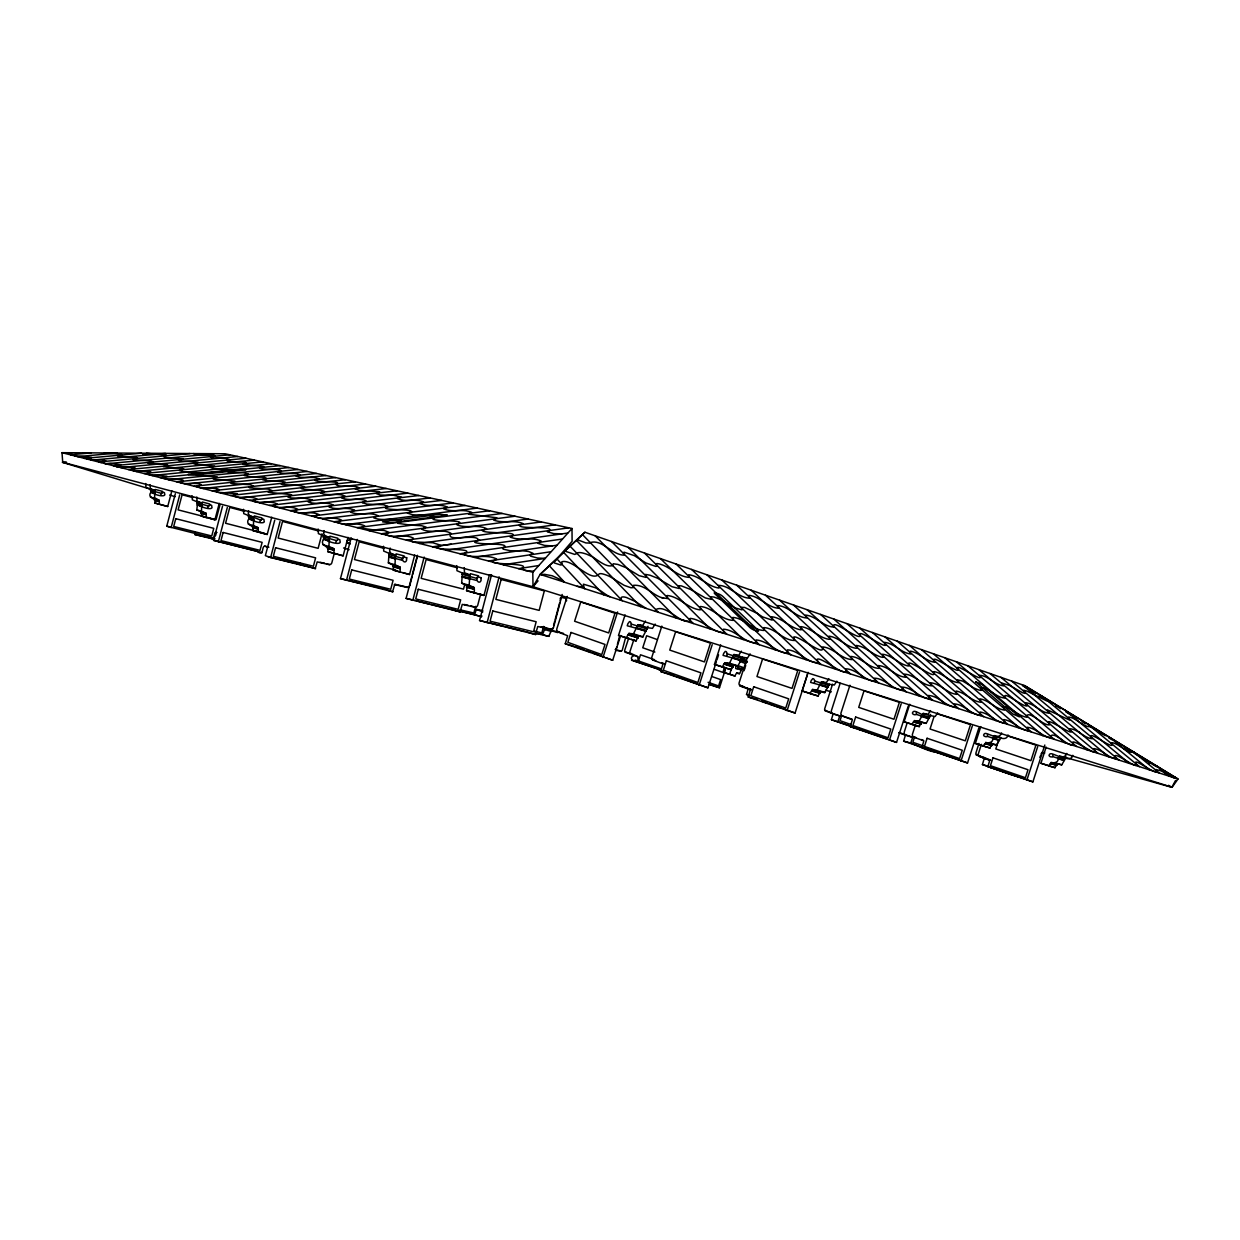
<?xml version="1.0" encoding="UTF-8"?>
<svg xmlns="http://www.w3.org/2000/svg" width="1240" height="1240" viewBox="0 0 1240 1240"><rect width="100%" height="100%" fill="white"/><g stroke="black" fill="none" stroke-linecap="round" stroke-linejoin="round"><path stroke-width="1.5" d="M1046.126 747.115L1040.934 763.282L1049.055 765.793A15.562 13.268 -73.9 0 1 1049.629 764.445C1051.908 761.407 1058.433 764.894 1058.433 757.625C1062.262 755.361 1070.787 762.74 1072.802 755.315M1051.117 762.352L1061.735 764.847L1065.315 758.803L1062.076 757.795M315.58 568.633L270.599 557.55L280.023 521.591M470.068 574.802L470.347 573.686L478.625 575.871C473.664 579.064 479.803 585.606 481.182 580.025A5.239 4.263 -74.7 0 0 480.918 579.282L481.26 577.964M392.956 591.79L340.473 578.615L351.183 537.819M346.471 580.413L357.228 539.415M980.778 726.593L975.369 743.427L983.537 745.953A16.213 13.345 -73.7 0 1 984.126 744.543C986.42 741.272 993.132 745.085 993.07 737.366C997.068 735.025 1005.996 742.76 1008.074 734.964M985.63 742.357L996.309 745.178L1000.479 738.668M460.428 611.971L406.1 598.393L417.4 555.288M412.781 600.408L424.157 557.07M911.617 724.361L912.252 724.377A16.926 13.392 -73.6 0 1 912.857 722.904L914.407 720.611L926.187 723.385L930.31 715.65L935.177 716.472L937.657 712.83M914.562 720.642L919.088 721.215L923.211 713.45L928.093 714.255L930.558 710.613M535.82 634.539L479.555 620.527L491.536 574.864M487.057 622.79L499.131 576.864M808.062 672.328L802.094 690.959L810.263 693.501A17.965 13.377 -73.4 0 1 810.898 691.936L812.495 689.486L824.631 692.711L829.421 684.263L834.303 685.023L836.845 681.163M812.495 689.486L817.16 690.044L821.454 681.783L826.336 682.543L828.878 678.652M738.033 666.361L736.436 665.787L736.126 666.717A3.24 2.309 -74.3 0 0 735.785 667.027C734.576 670.36 739.614 668.918 738.234 665.694L742.574 667.26L742.125 668.779L739.521 673.661L736.482 673.258L735.429 674.901A11.997 8.525 -74.1 0 0 734.995 675.955L724.067 672.607L725.292 668.81M720.688 644.893L714.442 664.423L722.533 666.934A18.848 13.284 -73.3 0 1 723.199 665.291L724.827 662.718L729.476 663.23L733.894 654.534L738.745 655.247L741.35 651.155M724.827 662.718L737.754 666.159L742.667 657.262L747.519 657.99L750.123 653.899M625.084 614.854L618.528 635.376L626.495 637.871A19.809 13.098 -73.2 0 1 627.192 636.136L628.851 633.408L633.454 633.857L637.995 624.681L642.785 625.347L645.451 621.007M629.005 633.439L642.646 637.081L647.683 627.704L652.488 628.37L655.139 624.061M160.782 494.775C161.06 492.575 165.308 490.993 164.641 494.062A3.968 3.705 -74.3 0 1 164.889 494.636C164.3 497.984 148.738 493.675 150.738 489.35L146.01 487.429L145.7 483.538M207.84 507.548C208.119 505.238 212.505 503.549 211.808 506.772A4.154 3.813 -74.4 0 1 212.056 507.377C212.102 511.113 194.525 505.765 197.222 501.828L192.355 499.844L192.06 495.768M259.981 521.683C260.199 519.235 264.833 517.499 264.074 520.862A4.371 3.921 -74.5 0 1 264.337 521.482C264.291 525.326 245.846 519.746 248.728 515.654L243.738 513.608L243.458 509.33M335.776 542.252C336.04 539.71 340.814 537.726 340.008 541.322A4.681 4.061 -74.6 0 1 340.272 541.989C340.21 546.111 320.447 540.159 323.562 535.757L318.385 533.603L318.137 529.031M481.616 616.668L458.18 610.685M406.767 557.969L406.441 559.225A4.944 4.154 -74.7 0 1 406.704 559.922C405.496 565.146 399.342 559.116 404.178 555.97L396.118 553.846L395.839 554.885M171.864 490.823L167.71 506.509L154.799 502.897A14.771 13.872 -72.7 0 0 155.016 501.518C155.294 497.689 146.909 497.969 150.908 492.187M159.077 504.277L159.108 504.107A14.834 13.904 -72.7 0 0 159.325 502.727L159.232 501.611L154.613 500.325M206.646 517.638L201.329 515.98A15.469 14.26 -73.1 0 0 201.562 514.538L201.392 511.965L196.804 509.935L197.377 504.789M206.042 517.483L206.057 517.312A15.546 14.307 -73.2 0 0 206.29 515.856L206.197 514.693L201.159 513.298M271.762 517.22L267.204 534.471L252.883 530.472A16.259 14.679 -73.5 0 0 253.131 528.953C253.518 524.799 244.513 525.062 248.868 518.769M258.075 532.13L258.106 531.945A16.337 14.71 -73.5 0 0 258.354 530.425L258.261 529.201L252.712 527.667M290.191 562.03L278.613 558.651M348.022 537.385L343.139 555.83L327.748 551.521A17.391 15.206 -73.7 0 0 328.026 549.909C328.383 545.554 319.083 545.646 323.687 539.059M333.7 553.412L333.715 553.211A17.484 15.252 -73.8 0 0 333.994 551.583L333.917 550.281L327.592 548.529M400.52 572.198L393.204 569.935A18.383 15.624 -73.9 0 0 393.499 568.23L393.359 565.192L388.368 562.898L389.019 553.319L383.718 551.087L383.486 546.267M399.854 572.028L399.885 571.811A18.491 15.67 -73.9 0 0 400.179 570.09L400.101 568.726L393.08 566.773M489.443 574.755L483.972 595.433L466.55 590.566A19.499 16.027 -74 0 0 466.875 588.752L466.767 585.543L461.652 583.157L462.396 573.019L456.956 570.71L456.769 565.611M162.44 492.249L162.564 491.381L155.388 489.49L154.473 497.674L159.138 500.247L159.232 501.611M214.04 539.292L194.804 534.502L195.331 532.503M474.036 592.89L474.068 592.673A19.623 16.073 -74.1 0 0 474.378 590.845L474.315 589.403L466.457 587.218M206.197 514.693L206.119 513.283L201.531 511.236L201.655 504.153L196.928 502.882M209.56 504.882L209.684 503.982L202.306 502.029L201.655 504.153L208.723 506.121M261.764 518.878L261.904 517.933L254.324 515.933L254.076 516.863M258.261 529.201L258.183 527.713L253.472 525.589L253.642 518.165L248.434 516.755M333.917 550.281L333.854 548.7L328.972 546.468L329.204 538.532L323.237 536.92M337.652 539.23L337.792 538.222L329.933 536.161L329.685 537.137M400.101 568.726L400.039 567.052L395.033 564.743L395.343 556.357L388.678 554.559M474.315 589.403L474.269 587.62L469.154 585.234L469.914 575.034L464.457 572.71L464.271 567.595M929.954 716.782C923.94 717.154 916.035 710.071 913.586 711.481A4.526 3.55 -73 0 0 913.059 711.9C910.113 714.457 917.988 716.488 916.329 712.566M1044.809 745.038L1032.905 781.867L987.877 766.661L989.752 760.29L979.476 756.555L978.345 755.191A2.619 2.139 -74.2 0 1 978.407 753.595L981.398 744.341M978.825 728.066L967.541 762.957L921.894 747.472L923.846 740.838L913.539 737.072L912.423 735.677A2.728 2.139 -74 0 1 912.501 734.003L915.616 724.393M908.285 705.994L896.535 742.404L850.299 726.656L852.345 719.743L842.053 715.945L840.937 714.504A2.837 2.139 -73.8 0 1 841.046 712.783L849.943 685.224M636.43 661.679C623.054 658.115 641.064 650.039 637.562 662.067L662.222 670.607M742.093 668.903L737.893 667.492M756.338 698.709L757.485 699.67M749.534 695.346L746.527 694.462L748.139 689.037L740.559 686.201L739.087 684.341A3.007 2.124 -73.6 0 1 739.211 682.527L747.054 658.239M807.504 674.467L795.073 713.031L748.201 696.957L750.37 689.657L739.753 685.069M856.406 728.066L831.404 719.681L833.094 713.976L824.678 709.915A2.372 1.612 -74 0 1 824.786 708.474L832.567 684.154M927.551 749.162L903.635 741.148L905.386 735.196L898.752 732.716M716.364 661.757L707.947 687.812L660.703 671.522L662.982 663.865L652.907 660.052L651.853 658.518A3.146 2.108 -73.5 0 1 652.023 656.626L661.835 626.107M988.791 766.46L982.437 764.568L984.265 758.337L975.896 754.137A2.588 1.597 -74.1 0 1 976.051 752.587L978.949 743.411M409.929 584.939L412.13 576.538M620.682 635.5L612.7 660.238L565.254 643.761L567.657 635.748L557.768 631.951L556.775 630.354A3.301 2.062 -73.4 0 1 556.962 628.386L567.254 596.378M334.459 552.745L331.871 562.665A2.759 2.387 -73.2 0 1 330.987 564.122L329.112 564.65L317.192 561.89L315.224 568.618L311.659 567.548M412.625 574.678L417.058 557.783M480.717 593.789L477.803 604.965A3.115 2.526 -73.6 0 1 476.842 606.608L474.858 607.244L462.257 604.376L460.055 611.956L451.716 609.476M562.185 594.471L553.675 626.96A3.286 2.573 -73.8 0 1 552.668 628.696L550.638 629.393L537.757 626.495L535.432 634.524L526.24 631.78M149.994 484.67L150.304 488.575L155.047 490.513L150.738 489.35M175.336 493.721L166.811 525.977L171.151 527.573L179.707 494.884M196.788 497.007L197.067 501.115L201.95 503.099L197.222 501.828M201.314 516.15L214.908 519.777L219.248 503.347M219.992 504.789L216.054 519.668L178.095 509.873L182.094 494.76L192.913 497.628M222.518 506.276L213.59 540.361L262.151 552.653M227.308 507.548L218.333 541.803M248.667 510.694L248.217 513.468L249.736 515.732L260.896 520.196M274.738 520.18L265.36 555.644L270.599 557.55M321.966 533.804L318.137 548.328L278.147 538.052L282.534 521.436L318.82 531.03M324.105 530.611L323.609 533.572L325.19 535.975L329.53 537.354L329.204 538.532L336.722 540.64M390.151 548.034L389.624 551.164L391.22 553.691L395.7 555.117L395.343 556.357L403.062 558.527M393.173 570.136L409.541 574.507L414.703 555.009M464.473 585.466L463.496 589.139L421.15 578.336L426.126 559.55L457.343 567.812M616.699 647.017L616.451 647.978A2.093 1.364 -73.5 0 1 615.861 649.093L615.567 649.372M617.396 644.413L619.706 635.732M625.611 637.531L622.371 649.729A2.077 1.364 -73.5 0 1 621.783 650.845L616.001 650.411M552.854 628.076L552.606 629.068A2.155 1.349 -73.5 0 1 552.001 630.23C537.928 625.471 549.087 638.771 535.54 632.85M553.582 625.394L554.668 621.318M555.117 619.69L559.643 602.904M560.232 600.718L560.356 599.525A6.386 3.968 -72.8 0 0 560.201 598.192M543.57 626.433L541.818 632.896L534.719 631.222M475.664 606.329L473.835 612.994L459.885 609.755M558.697 631.47A2.155 1.349 -73.5 0 1 558.31 632.09C544.593 627.44 555.055 639.856 542.717 634.57M482.81 610.654L476.268 609.336L474.688 614.714L459.219 611.087M350.222 543.972L346.642 542.872L347.247 540.702L352.191 538.78M215.512 535.757L216.365 532.766M482.81 611.925L476.268 609.336M481.74 615.66L481.414 616.668L474.688 614.714M310.279 565.735L309.876 567.005L296.763 563.72M899.093 732.499L912.655 737.32L910.687 743.179M1010.399 772.954L1009.918 774.318L982.437 764.568M1018.195 775.713L1017.838 776.689L1009.918 774.318M1040.376 755.935L1039.849 757.439M257.346 549.956L256.944 551.164L237.956 546.406M824.988 710.784L839.774 715.929L837.884 721.54M938.82 752.091C929.163 753.176 915.182 743.256 904.596 741.427L903.635 741.148M914.593 736.731L912.857 742.264L923.474 746.015M931.69 749.549L931.224 750.867M841.697 715.387L840.023 720.673L850.64 724.408M859.336 728.454L859.01 729.337L865.799 731.089M907.168 722.874L904.379 731.678A2.48 1.612 -74.1 0 0 904.239 733.181L904.549 734.096M617.597 611.94L602.981 657.433M627.952 634.911L637.933 637.964L638.538 636.368M647.699 627.409L648.039 626.324M712.21 644.661L699.143 685.271M716.937 659.959L718.564 654.86M723.943 664.144L733.011 666.918L733.6 665.4M840.146 683.287L831.466 710.427A2.372 1.612 -74 0 0 831.343 711.869L831.668 712.736M714.349 684.945L713.93 686.092L709.14 684.433M724.625 667.136L722.936 672.406L714.193 669.306M725.415 669.414L719.495 687.75L713.93 686.092M734.948 676.095L729.663 674.204L731.631 668.05M743.271 659.788L743.628 658.704L745.101 659.246L744.713 660.439L747.379 661.416M799.552 671.971L787.059 710.706M811.626 690.835L819.904 693.361L820.477 691.92M901.201 703.778L889.405 740.327M921.506 722.781L919.971 725.059A16.864 13.392 -73.6 0 0 919.367 726.532L904.068 721.835L909.711 704.258M930.31 715.403L930.605 714.472M934.015 716.658L930.047 729.011L965.293 740.822L970.501 724.61L936.913 713.697M972.315 726.02L960.985 761.05M1001.579 732.933C998.479 741.567 987.179 732.05 984.715 733.568A4.34 3.55 -73.1 0 0 984.188 733.971C981.336 736.421 989.086 738.436 987.443 734.638M984.824 743.566L991.628 745.659L992.155 744.357M998.526 740.466L995.798 748.945L1030.92 760.678L1035.912 745.116L1007.748 735.971M1037.741 746.495L1026.86 780.115M1066.819 753.424C1063.641 761.856 1052.745 752.168 1050.11 753.889A4.154 3.518 -73.1 0 0 1049.598 754.261C1046.823 756.632 1054.449 758.617 1052.822 754.943M1050.311 763.514L1056.604 765.437L1057.116 764.181M1065.625 757.532L1065.904 756.679M658.765 669.12L631.486 660.254M744.031 670.732L745.721 665.508M300.576 563.363L299.692 563.596M628.696 638.15L624.774 650.148A2.077 1.566 -73.8 0 0 624.697 651.418L632.974 655.247M633.857 639.607L629.936 651.651A2.093 1.566 -73.8 0 0 629.858 652.922L638.135 656.766M350.285 581.018L386.678 589.403M207.669 536.439L209.219 536.378M626.402 638.073L636.197 640.801A19.716 13.113 -73.2 0 1 636.88 639.081L637.933 637.964M722.439 667.136L731.321 669.6A18.755 13.299 -73.3 0 1 731.988 667.972L733.011 666.918M810.17 693.687L818.245 695.919A17.872 13.377 -73.4 0 1 818.88 694.354L819.904 693.361M630.99 626.107C632.214 623.86 629.936 619.132 628.54 622.945A5.286 3.472 -72.9 0 0 627.982 623.457L627.223 625.766L645.792 630.85M983.46 746.124L990.062 747.937A16.151 13.345 -73.8 0 1 990.652 746.527L991.628 745.659M1048.994 765.964L1055.07 767.622A15.5 13.268 -74 0 1 1055.643 766.274L1056.604 765.437M726.857 655.774C728.113 653.542 725.632 649.047 724.315 652.705A5.038 3.518 -72.9 0 0 723.773 653.17L723.044 655.371L740.822 660.254M814.416 682.853C815.563 680.698 813.099 676.389 811.828 679.876A4.805 3.55 -72.9 0 0 811.285 680.326L810.588 682.418L827.623 687.1M1040.949 754.214L1042.003 752.37L1044.777 753.005M1063.92 757.051L1171.846 787.322L1175.52 780.503M571.981 528.504L532.797 572.245L533.014 586.737L540.129 574.384L584.877 532.224L1024.488 685.55L1178 779.014L1172.11 787.261L533.014 586.737L62.713 462.288L62.015 452.678L225.169 453.778L571.996 528.504L572.105 541.291L554.451 561.813M737.722 668.918L741.163 670.019M100.89 462.551L103.803 461.683A10.509 1.286 -2.3 0 0 104.207 461.606A7.455 0.914 -2.3 0 0 105.199 461.389L105.881 461.001L104.517 460.396A10.974 1.349 -2.4 0 0 100.797 460.009A11.284 1.38 -2.4 0 0 96.224 459.963L95.806 459.978A15.717 1.907 -2.3 0 1 93.109 460.009A9.114 1.101 -2.3 0 1 90.691 459.963M533.014 586.737L538.067 580.878M544.903 558.372L537.447 558.015L530.565 556.14L529.976 554.714L532.921 553.273L528.751 551.552A18.569 3.441 -0.9 0 0 522.598 550.839L510.26 550.715L503.161 549.165L502.572 547.956C514.538 542.392 475.742 545.259 474.625 541.973L478.392 540.423L478.19 539.478C475.555 533.603 444.509 542.609 450.972 533.308C442.184 528.255 430.854 533.975 421.864 529.232L426.173 527.155L421.802 525.745L411.293 525.125M533.557 571.253L525.481 570.571L522.009 568.354C533.154 562.061 478.532 565.735 496.093 559.612L496.713 559.038C486.529 553.784 474.703 558.868 464.287 554.59L463.605 553.923C478.361 547.46 437.596 550.994 436.48 547.181L440.913 545.275L432.915 542.764L413.246 541.88A13.904 2.449 -1.4 0 1 412.099 541.524L411.447 540.33L413.432 538.16C404.504 533.308 393.359 539.028 384.478 534.021L389.128 532.347L384.152 530.441L374.279 529.914M584.954 532.255L540.129 574.384L1178 779.014L1024.488 685.55M913.446 721.99L920.963 724.144M395.963 584.521L394.304 584.691M1174.931 777.17L1172.591 777.356L1161.493 771.032L1156.13 769.56C1160.95 779.572 1128.772 753.346 1136.863 765.173L1136.274 765.39C1133.065 766.661 1109.723 748.169 1116.295 758.818C1107.862 757.873 1102.438 749.58 1093.866 748.604L1095.664 751.704L1093.06 751.765A11.517 2.062 33.4 0 1 1091.851 751.332C1089.201 750.107 1066.958 736.08 1073.979 744.806L1073.421 745.287C1066.943 746.263 1054.217 730.825 1050.528 736.265M541.275 626.851L544.5 626.898M386.493 589.946L392.599 591.775L394.692 584.582L406.999 587.419L408.936 586.83A2.945 2.465 -73.5 0 0 409.851 585.28M541.554 574.833L542.05 574.663A37.805 9.966 30.2 0 1 544.732 574.353L552.203 575.779L558.946 578.863A20.197 5.301 30.1 0 1 563.658 581.653L564.433 582.118L549.909 566.401M246.869 474.703L248.388 474.052L243.567 472.781L228.981 472.161L226.998 471.355L231.151 469.975L212.986 468.425L210.258 467.341L214.629 466.023L196.153 464.519L193.828 463.714L198.23 462.21L180.776 460.939L178.498 460.365L183.225 459.032L172.19 457.762A11.718 1.442 -2.1 0 1 171.105 457.793C160.689 457.467 164.595 457.142 166.454 455.08A16.756 2.046 -2.1 0 0 155.961 454.289L146.444 453.236M363.506 502.029L362.204 502.696L367.087 504.153L383.47 504.711L388.213 506.432C375.612 510.493 409.138 509.036 410.843 510.896L411.773 511.702L407.418 513.128L412.765 514.755L420.639 515.204M363.584 502.014L366.033 500.666C358.065 497.426 348.858 501.534 341.217 497.643L345.387 496.295C337.683 492.156 328.181 496.821 320.478 492.9L324.524 491.614C322.989 488.947 292.19 490.358 304.033 487.227L304.575 486.669L298.127 485.321L282.689 484.623L281.046 483.941L285.324 482.221L282.767 481.461L267.716 480.95L262.446 479.617L266.724 478.469L264.554 477.276L249.922 476.796L244.373 475.493L246.636 474.734M135.935 458.692L137.609 458.025A14.09 1.721 -2.2 0 0 134.974 457.296A10.943 1.333 -2.2 0 0 130.541 457.064L117.521 456.088L122.125 454.77L120.683 454.011L104.253 453.081M135.78 458.722L132.912 459.683L150.738 460.97L152.892 461.838L147.839 463.125L166.129 464.566L167.974 465.232L163.2 466.705L181.831 468.317L183.923 468.999L179.226 470.549L183.52 471.743L199.981 472.952L195.765 474.548L197.052 475.153L217.248 476.827L212.784 478.578L213.931 479.229L234.934 481.12L230.609 482.794L231.911 483.6L250.371 484.732L253.394 486.034L248.853 487.243L249.705 487.878L268.382 489.087L272.118 490.621L267.856 491.815L268.894 492.373L290.625 494.512L291.865 495.117L287.959 497.07L291.524 498L304.544 498.17L312.418 499.906L308.249 501.952C316.308 505.207 325.547 500.991 333.343 505.083L328.693 506.478L329.298 507.082C337.481 510.57 346.828 506.354 354.795 510.275L350.533 511.779L351.199 512.384C359.817 515.902 369.505 511.562 377.937 515.669L373.736 517.808C382.633 521.56 392.507 517.297 401.357 521.172L397.854 523.327L410.952 525.171M518.583 568.649L538.764 565.548M503.254 564.758L545.399 558.388M488.514 560.991L550.514 551.8M474.068 557.333L556.729 545.259M459.947 553.738L562.418 539.028M446.152 550.235L567.703 533.061M432.605 546.793L568.618 527.868M440.464 545.708L451.189 544.205M419.368 543.446L554.993 524.846M478.392 540.423L479.787 540.237M406.41 540.144L541.415 521.916M393.716 536.92L528.07 519.048M381.269 533.758L514.988 516.228M369.086 530.673L502.169 513.468M357.151 527.636L489.599 510.756M345.449 524.659L477.261 508.09M333.978 521.745L465.155 505.486M322.71 518.894L453.251 502.929M311.674 516.088L441.579 500.402M300.855 513.345L430.11 497.938M290.238 510.647L418.872 495.519M279.791 507.997L407.805 493.132M259.563 502.851L386.306 488.498M269.591 505.409L396.971 490.792M249.69 500.34L375.798 486.235M240.033 497.891L365.521 484.018M230.501 495.473L355.369 481.833M211.994 490.776L335.637 477.586M221.169 493.101L345.418 479.694M202.988 488.482L326.012 475.509M185.427 484.034L307.241 471.464M194.138 486.235L316.541 473.463M176.855 481.849L298.065 469.479M160.161 477.617L280.178 465.62M168.439 479.71L289.044 467.542M152.024 475.54L271.436 463.745M136.152 471.51L254.386 460.071M144.026 473.51L262.849 461.9M120.776 467.604L237.863 456.506M128.417 469.542L246.062 458.273M113.445 465.744L229.958 454.801M98.627 461.978L189.968 453.577M105.896 463.822L214.272 453.747M84.428 458.382L141.515 453.22M91.466 460.164L165.509 453.421M91.001 452.957L70.665 454.708A13.888 1.628 -2.4 0 0 71.951 454.228L66.96 453.003A26.102 3.085 -2.5 0 0 63.41 452.832L62.496 452.802M77.485 456.614L117.366 453.05M420.732 515.204L427.475 515.05L435.798 517.018C420.469 522.722 471.867 518.832 457.018 524.179L457.126 524.923C466.612 528.721 477.261 524.101 486.576 528.659L482.236 530.302C482.98 534.44 524.876 530.751 510.167 537.044C520.072 541.183 531.216 536.625 541.136 540.981L537.974 543.337L544.515 545.414L552.079 545.941M373.891 529.961L360.856 528.054L364.669 525.837C355.88 521.808 345.929 526.271 337.079 522.35L341.635 520.149C333.219 515.902 323.469 520.443 314.898 516.755L314.34 516.15L318.851 514.585C310.915 510.555 301.522 514.941 293.353 511.299L297.771 509.237C290.005 505.036 280.721 509.423 272.707 506.013L277.217 503.936C269.529 500.123 260.648 504.107 252.79 500.991L257.021 499.007C249.535 495.147 240.576 499.457 233.136 495.613L237.46 493.706L218.535 492.357L214.489 490.916L219.248 489.676L216.349 488.343L200.554 487.739L196.571 486.561L201.174 484.623C194.107 481.678 185.969 485.553 179.133 482.004C193.797 478.392 164.347 480.05 162.456 477.865L166.904 476.222L150.397 474.982L146.274 473.773L151.202 472.192L149.157 471.495L135.005 471.029L130.572 469.836L135.594 468.317L133.811 467.635L116.188 466.457A19.561 2.465 -2.3 0 1 115.816 466.333L120.792 464.783L110.314 463.496A13.656 1.69 -2.3 0 1 108.361 463.558L106.702 463.558A7.208 0.899 -2.3 0 1 104.548 463.481M549.212 636.414L534.673 633.005M62.713 462.288L66.557 462.318M561.937 533.866L553.738 533.603L547.382 531.789C559.689 525.419 521.978 529.232 519.823 525.931L519.111 525.279L523.14 523.668C513.686 519.405 503.099 523.792 493.551 520.025L496.884 517.778L468.503 514.212L471.696 512.384C462.644 508.322 452.182 513.066 443.285 508.586L447.485 507.175C438.851 502.897 428.606 507.733 419.942 503.471L423.661 502.076C415.524 498 405.604 502.68 397.389 498.449L401.528 497.132L393.344 495.24L380.432 495.07L376.216 493.536L380.029 492.233L378.758 491.644L359.6 490.436L355.121 488.917L358.841 487.692C352.811 483.941 338.024 488.436 335.591 483.988C345.294 480.686 316.308 482.825 314.913 480.206L319.052 478.718L313.658 477.493L300.731 477.338L296.004 476.005L300.281 474.904L297.042 473.68L282.581 473.277L277.574 471.975C290.144 468.472 261.578 470.1 259.966 468.131L263.717 466.596L242.823 464.318C258.618 460.552 215.683 462.861 229.927 459.668L225.184 458.149L212.924 457.917L210.49 457.235L214.938 455.917L204.244 454.801A12.803 1.566 -1.9 0 1 202.694 454.847L193.316 453.592M142.77 454.243L164.036 454.46M66.201 462.365L62.341 462.318L151.156 489.382M213.838 538.191L166.811 526.271M324.554 563.146L320.075 562.325M346.642 542.872L349.68 543.229M468.022 605.244L464.163 604.485M400.861 585.621L394.738 584.304M490.017 574.802L491.784 575.36M561.146 597.37L565.363 598.254L566.308 599.509A6.355 3.968 -72.8 0 1 566.587 600.811M194.804 534.502L215.062 538.873M268.879 547.212L264.632 546.236M278.582 558.914L279.806 559.178M282.394 559.751L285.913 560.542M293.725 562.821L296.376 563.409M297.693 563.704L300.344 564.293M74.865 455.917L91.745 457.374A7.564 0.914 -2.4 0 1 91.481 457.653A8.789 1.054 -2.4 0 1 89.311 458.18L87.482 458.583A10.152 1.24 -2.3 0 0 86.707 458.955M744.574 668.841L742.341 668.112M452.709 609.584L455.468 610.22M479.555 620.527L503.239 626.231M505.006 626.665L524.52 631.361M150.195 463.791L148.877 463.466M406.1 598.393L414.61 600.455M416.144 600.827L429.226 604.004M430.946 604.423L450.027 609.072M340.473 578.615L348.781 580.646M267.933 556.605L295.167 563.317M267.329 547.135C259.687 542.05 265.872 558.496 256.944 551.164M213.59 540.361L236.406 546.019M62 452.678L532.797 572.245M217 532.487C212.21 530.41 216.674 543.585 209.064 536.843M402.07 560.232L389.112 556.822M476.408 580.398L462.474 576.724M466.519 590.783L483.972 595.433M264.523 533.278L225.572 523.249L229.756 507.424L244.575 511.345M327.716 551.722L343.139 555.83M395.793 570.136L354.454 559.55L359.166 541.771L384.26 548.421M154.767 503.068L167.71 506.509M252.851 530.658L267.204 534.471M403.884 557.008L406.813 557.768M478.299 576.957L481.306 577.747M248.728 515.654L253.952 517.064M323.562 535.757L329.53 537.354M389.019 553.319L395.7 555.117M462.396 573.019L469.914 575.034M150.458 490.343L161.634 493.427M462.039 574.337L477.462 578.584M661.679 597.587L667.755 598.61L666.562 596.146L667.353 595.495C679.706 596.859 687.456 608.205 699.716 609.832L701.096 609.553L699.81 607.089L700.554 606.5C712.985 607.678 720.812 619.985 733.382 620.388L732.856 617.427C744.713 618.295 752.308 630.292 764.197 630.462L763.918 627.595C775.667 628.246 782.982 640.584 794.809 640.491L793.461 637.314C796.359 633.439 825.855 658.332 822.291 647.125L823.112 646.939C834.101 648.272 841.046 659.014 852.19 659.618L850.718 656.441C861.599 656.999 868.326 668.128 879.362 668.422L878.075 665.554C888.77 666.004 895.451 676.714 905.975 677.288L904.41 674.142C914.872 674.638 921.382 685.1 931.705 685.844L930.093 682.729C940.23 683.271 946.585 693.3 956.691 694.354L956.055 691.037C965.402 692.525 971.478 701.313 981.041 702.289L979.895 698.833C989.179 700.259 995.115 708.939 1004.54 710.117L1003.222 706.676C1012.15 707.792 1017.947 715.961 1026.813 717.247L1026.689 715.976M150.831 491.924L155.139 493.101M197.315 504.525L202.042 505.811M248.806 518.49L254.029 519.901M323.625 538.764L329.592 540.392M389.05 556.512L395.731 558.31M462.411 576.399L469.914 578.429M150.722 492.435L155.031 493.613M197.191 505.068L201.919 506.354M248.682 519.048L253.89 520.475M323.485 539.369L329.453 540.996M388.911 557.148L395.576 558.961M462.257 577.065L469.759 579.111M564.836 551.087L574.771 554.435L576.957 553.381A22.568 5.471 30.3 0 1 586.597 554.187L592.255 556.667A8.293 2 30.2 0 1 593.665 557.597C598.951 560.961 606.98 567.889 612.731 565.456A15.562 3.72 30.3 0 0 612.622 564.99L613.273 563.766L617.908 564.433L625.766 567.564L639.065 575.639L646.071 577.421L645.451 574.399L649.993 575.221L657.587 578.243L672.003 586.706L679.288 588.55L678.389 585.698L681.349 585.885L690.68 589.496L705.281 597.913L711.512 599.416L710.799 596.75L714.101 597.076L721.246 599.788L735.087 607.894L742.062 609.863L741.551 607.337L744.667 607.445L756.818 613.134M116.343 466.504L116.529 466.55A53.15 6.68 -2.1 0 0 117.8 466.86M150.366 497.085L154.675 498.279M196.804 509.935L201.531 511.236M248.263 524.163L253.472 525.589M323.005 544.825L328.972 546.468M388.368 562.898L395.033 564.743M461.652 583.157L469.154 585.234M154.829 499.054L159.138 500.247M201.392 511.965L206.119 513.283M252.96 526.271L258.183 527.713M327.872 547.042L333.854 548.7M393.359 565.192L400.039 567.052M466.767 585.543L474.269 587.62M154.582 500.03L158.891 501.224M201.113 512.988L205.856 514.306M252.681 527.341L257.904 528.783M327.562 548.173L333.545 549.847M393.049 566.401L399.714 568.261M466.426 586.83L473.928 588.907M825.732 690.261L831.312 691.827M210.165 518.444L214.908 519.777M402.845 572.616L409.541 574.507M736.715 672.855L739.521 673.661M724.067 672.607L729.663 674.204M451.407 609.274L458.071 611.227M565.254 643.761L573.283 646.102M660.703 671.522L667.709 673.553M748.201 696.957L755.919 699.112M850.299 726.656L855.646 728.206M921.894 747.472L928.466 749.379M987.877 766.661L999.44 770.257M326.353 563.673L329.949 564.727M401.714 585.683L407.867 587.481M470.611 605.802L475.742 607.306M543.88 627.207L551.537 629.455M625.038 652.193L630.183 653.712M740.079 685.906L744.574 687.224M976.19 755.082L984.157 757.408M748.139 689.037L751.146 689.921M833.094 713.976L839.774 715.929M905.386 735.196L912.655 737.32M984.265 758.337L990.636 760.213L988.637 759.562M551.366 630.741L557.675 632.601M615.226 649.589L621.147 651.341M544.221 629.378L550.514 631.238M746.527 694.462L747.488 694.741M831.404 719.681L862.932 730.593M990.388 766.94L991.334 767.219M557.148 631.548L563.549 633.439M652.271 659.664L655.759 660.703M739.521 685.457L744.294 686.867M841.402 715.573L852.283 719.293M912.888 736.7L916.159 737.676M978.81 756.183L983.351 757.532M658.564 669.585L662.005 670.623M858.746 729.12L857.166 728.562M577.204 586.241L583.683 587.435A5.534 1.426 30.3 0 0 583.932 586.97L583.374 584.164L595.138 587.667A10.571 2.697 30.4 0 1 597.773 589.031A12.291 3.146 30.4 0 1 602.702 592.286L606.329 594.766A13.981 3.534 30.5 0 0 609.801 596.735M912.175 724.548L919.274 726.702M574.88 646.567L584.536 649.993M618.528 635.376L629.114 638.615M714.442 664.423L731.228 669.802M802.094 690.959L818.168 696.105M904.068 721.835L911.183 723.99M975.369 743.427L989.985 748.107M1040.934 763.282L1054.992 767.777M633.454 633.857L643.157 636.833M729.476 663.23L738.265 665.911M817.16 690.044L825.143 692.494M919.088 721.215L926.187 723.385M990.279 742.993L996.805 744.992M1055.736 763.019L1061.735 764.847M169.648 495.008L175.197 496.697M343.573 547.987L349.122 549.677M628.447 634.694L638.135 637.639M724.439 663.927L733.212 666.609M812.123 690.649L820.105 693.082M914.066 721.696L921.165 723.865M985.304 743.411L991.814 745.395M1050.792 763.36L1056.79 765.189M631.191 624.03L647.28 629.005M727.028 653.79L742.279 658.502M814.556 680.962L829.064 685.457M636.306 627.611L646.009 630.602M732.251 657.293L741.024 660.005M819.857 684.403L827.824 686.867M921.661 715.914L928.76 718.1M992.791 737.924L999.301 739.939M1058.17 758.152L1064.152 760.011M928.559 718.317L916.221 714.349M999.115 740.14L987.365 736.359M1063.966 760.197L1052.776 756.601M636.074 628.261L645.777 631.269M732.034 657.929L740.807 660.641M819.64 685.007L827.607 687.471M921.46 716.472L928.559 718.673M992.589 738.466L999.099 740.466M1057.968 758.663L1063.966 760.523M637.995 624.681L647.683 627.704M733.894 654.534L742.667 657.262M821.454 681.783L829.421 684.263M923.211 713.45L930.31 715.65M994.31 735.568L1000.82 737.599M1059.642 755.904L1065.64 757.764M663.524 598.192C652.767 595.743 645.343 584.335 633.562 585.311L633.454 587.558L631.021 587.775L624.201 585.357L616.032 580.351M683.519 620.372L690.742 621.689L689.44 619.086L690.2 618.388C702.724 619.597 710.474 631.238 722.904 632.757L724.284 632.447L722.904 629.858L723.587 629.176C736.188 630.183 744.031 642.847 756.757 643.095L756.09 639.933C767.684 640.863 775 651.558 786.377 653.201L787.741 652.953L787.478 649.837C799.273 650.566 806.589 663.013 818.493 662.78L816.974 659.417C820.74 655.65 848.563 680.218 845.959 669.058L846.75 668.841C857.863 670.019 864.823 681.07 876.091 681.519L874.479 678.171C885.453 678.543 892.18 689.982 903.324 690.107L901.914 687.084C912.718 687.379 919.382 698.353 930.015 698.787L928.279 695.485C938.866 695.779 945.376 706.521 955.777 707.172L954.025 703.902C964.24 704.227 970.595 714.534 980.778 715.495L979.957 711.977C989.427 713.31 995.503 722.346 1005.16 723.23L1003.842 719.572C1013.251 720.889 1019.172 729.787 1028.688 730.871L1027.201 727.26C1036.253 728.236 1042.003 736.638 1050.977 737.816L1050.776 736.467M631.207 639.329L636.105 641.018M1000.928 770.784L1024.271 778.875M1025.868 779.433L1032.905 781.867M708.087 682.294L718.596 685.937L720.626 679.597L711.884 676.529M661.091 668.779L638.491 660.966L640.491 654.782L654.394 659.634M635.082 660.037L640.289 661.835M710.318 684.558L719.495 687.75M929.768 749.766L967.541 762.957M860.855 729.632L865.675 731.321M864.435 731.12L887.871 739.35M889.483 739.923L896.535 742.404M654.89 652.054L642.754 647.776L646.644 635.748L657.029 639.484M929.225 749.75L938.479 753.037M761.654 701.158L767.622 703.282M769.358 703.886L774.566 705.746M776.349 706.382L781.665 708.273M783.261 708.831L795.073 713.031M994.387 768.304L1006.973 772.799M1008.632 773.404L1017.838 776.689M674.87 675.939L669.197 673.894M676.343 676.466L699.407 684.744M700.988 685.317L707.947 687.812M612.7 660.238L605.849 657.758M741.039 659.091L743.07 659.835L742.837 661.865A7.301 5.208 -74.6 0 1 742.652 662.393L739.955 661.462M742.977 660.703L747.286 662.284M742.853 662.517L746.093 663.679M585.978 650.519L591.046 652.364M592.736 652.984L597.913 654.86M599.633 655.495L604.298 657.185M988.388 759.283L989.83 759.81M750.324 689.44L746.077 687.658M921.429 739.567L923.211 740.234M749.441 688.758L751.207 689.44M664.671 663.896L661.633 662.625M985.614 758.183L986.932 758.71M985.521 758.337L986.854 758.896M577.452 539.741L585.869 542.934L590.845 543.12M554.202 562.898L560.883 565.068L561.937 564.278L561.89 561.751C573.019 558.511 591.263 583.343 599.06 574.027A14.787 3.643 30.5 0 1 602.159 573.81A19.034 4.696 30.5 0 1 609.476 576.368L615.521 579.964M646.179 608.406L638.476 603.554A14.26 3.581 30.7 0 0 637.871 603.105A10.075 2.526 30.7 0 0 635.95 601.803L626.603 597.572A14.896 3.736 30.7 0 0 622.294 596.982A15.298 3.844 30.8 0 0 621.147 598.269L621.178 598.455A21.715 5.487 30.4 0 1 621.101 599.509A12.54 3.162 30.5 0 1 620.279 600.098M640.491 559.596L634.384 555.659L624.107 552.188L623.271 552.73L624.293 554.869L623.332 555.132C611.444 554.249 602.129 539.322 590.689 542.454A16.973 3.968 30.1 0 1 590.845 543.12M1133.407 751.905C1129.066 754.618 1119.069 744 1112.931 742.853A14.245 2.418 33.4 0 0 1111.273 742.915C1117.333 753.145 1084.303 726.919 1092.238 738.73C1083.636 738.001 1078.056 728.872 1069.206 728.732L1071.577 731.771L1070.755 731.988C1067.857 732.437 1042.701 715.201 1049.831 724.393L1049.412 724.904C1042.67 725.663 1030.502 710.83 1026.457 715.79M1022.551 685.627L1025.914 687.626M1030.827 690.634L1035.834 693.64M1039.104 695.64L1042.452 697.655M1047.366 700.646L1050.729 702.662M1055.643 705.653L1060.649 708.675M1065.579 711.667L1070.57 714.689M1073.84 716.689L1077.188 718.689M1082.117 721.696L1085.465 723.695M1090.394 726.702L1095.385 729.709M1098.671 731.708L1105.305 735.723M1108.591 737.722L1111.924 739.738M1116.868 742.729L1121.843 745.736M1125.145 747.751L1130.12 750.758M1133.407 752.757L1140.041 756.757M1143.342 758.771L1156.579 766.785M1159.88 768.784L1164.856 771.792M1168.158 773.791L1174.776 777.806M1168.545 785.308L1171.846 787.322M970.471 685.782C972.191 687.735 986.033 693.734 980.499 687.89C989.303 687.564 995.86 697.732 1005.005 698.027C1001.75 688.851 1023.48 707.962 1027.293 705.777L1026.023 703.902M640.445 559.534L645.9 562.96L655.728 566.401L657.122 566.215L656.068 563.983L656.921 563.518C669.027 565.021 676.792 576.6 689.037 577.39L688.758 574.74C700.073 576.15 707.436 586.288 718.642 588.039L719.634 587.574L718.471 585.373C730.407 585.543 738.001 597.913 749.875 598.207L748.821 595.339C760.182 596.471 767.343 607.523 778.736 608.267L777.418 605.554C788.516 605.926 795.662 617.38 806.775 617.97L805.597 615.102C816.245 616.032 822.941 626.587 833.76 627.083C830.971 617.691 856.251 639.019 860.204 636.26C855.445 626.231 882.771 647.807 885.825 645.157L884.492 642.351C894.474 643.359 900.829 652.829 910.796 654.038L909.804 651.527L910.64 651.139C919.677 652.938 925.738 661.292 935.084 662.3L933.41 659.463L934.464 659.277C936.185 657.944 963.976 677.009 957.048 667.802L957.73 667.414C959.745 665.803 985.49 684.17 979.476 675.304C988.652 675.707 994.527 684.837 1003.579 685.86L1001.75 683.023L1009.608 685.472L1022.705 692.804L1025.341 693.439L1023.775 690.231L1026.736 691.052L1046.638 700.864L1045.987 699.468M970.409 685.736L962.767 681.116L956.862 679.659L958.768 682.667C949.422 682 943.408 673.537 934.495 671.646L933.162 671.832C939.533 683.411 902.751 654.178 909.308 665.771L908.099 665.989C898.613 664.082 892.288 655.325 882.477 654.224L883.562 656.983L882.616 657.37C872.821 655.526 866.279 646.582 856.189 645.436L857.104 648.024L855.879 648.241C845.68 646.769 839.17 637.329 828.909 636.151L830.056 639.081L828.847 639.298C818.338 637.608 811.534 627.889 800.87 626.619L801.893 629.548L800.745 629.796C789.927 628.091 782.967 618.187 772.009 616.776L771.171 617.179L772.799 619.613L771.947 620.062L762.538 616.885L756.276 612.731M1156.874 766.15L1169.196 776.209M1133.391 751.827L1159.322 773.032M1111.024 738.327L1149.434 769.854M1087.899 724.191L1139.436 766.646M1065.021 710.241L1129.315 763.39M1042.329 696.431L1119.053 760.105M1022.303 684.852L1108.622 756.757M1078.738 731.879L1079.621 732.607M1011.561 681.039L1098.051 753.378M1000.851 677.288L1087.341 749.937M989.954 673.49L1076.475 746.449M978.918 669.646L1065.439 742.915M967.743 665.74L1054.248 739.319M956.412 661.804L1042.918 735.677M944.927 657.789L1031.401 731.988M933.286 653.728L1019.73 728.236M921.444 649.605L1007.841 724.423M909.478 645.436L995.813 720.564M897.31 641.189L983.584 716.643M885.004 636.895L971.199 712.675M872.464 632.524L958.566 708.614M859.801 628.107L945.795 704.521M846.935 623.611L932.805 700.352M833.838 619.054L919.584 696.12M820.601 614.436L906.207 691.827M807.116 609.724L892.552 687.441M793.445 604.965L878.726 683.007M779.572 600.129L864.652 678.497M765.483 595.216L850.361 673.909M751.177 590.225L835.837 669.244M1025.914 703.808L1025.248 702.786C1034.284 703.204 1040.004 712.411 1049.071 713.217L1047.381 709.854L1069.639 720.083L1068.601 717.014C1076.335 717.728 1084.132 727.989 1090.797 726.578M736.653 585.156L821.066 664.516M721.866 580.01L806.015 659.68M706.878 574.771L790.717 654.782M691.625 569.454L775.186 649.791M676.11 564.045L759.345 644.707M660.409 558.573L743.287 639.561M644.397 552.978L726.904 634.307M628.153 547.321L710.257 628.959M611.599 541.554L693.3 623.519M595.169 535.82L676.42 618.109M582.8 534.952L658.425 612.343M576.662 540.562L640.553 606.608M570.369 546.499L622.294 600.749M563.626 552.42L603.74 594.797M556.714 558.713L584.8 588.721M1148.565 762.429L1149.495 763.654M686.542 621.364A68.588 16.322 30.8 0 1 683.751 620.496L682.853 620.186A25.327 6.123 31 0 1 681.768 619.798C674.25 616.171 663.803 605.43 656.022 609.46A18.29 4.542 30.8 0 1 656.301 610.359L656.162 610.933A9.595 2.372 30.8 0 1 655.185 611.289M1173.195 777.371A26.97 8.401 27.1 0 1 1174.311 777.961M447.253 515.204L390.29 522.815L382.524 521.823L439.812 514.29L447.253 515.204M975.679 681.736L1013.08 714.116L1019.435 716.875L982.22 684.62L975.679 681.736M175.77 518.677L173.708 526.457L211.746 535.99L213.761 528.333L175.77 518.677M223.138 532.471L220.983 540.609L260.012 550.359L262.136 542.361L223.138 532.471M275.575 547.739L273.327 556.279L313.394 566.246L315.611 557.845L275.575 547.739M351.726 569.904L349.308 579.049L390.724 589.279L393.096 580.304L351.726 569.904M418.252 589.279L415.71 598.92L458.149 609.351L460.66 599.881L418.252 589.279M492.792 610.964L490.079 621.193L533.51 631.78L536.161 621.751L492.792 610.964M501.131 579.468L495.861 599.37L539.168 610.39L544.329 590.891L501.131 579.468M571.02 632.462L567.858 642.351L601.772 654.581L605.011 644.443L571.02 632.462M580.754 601.974L574.601 621.24L608.685 632.943L614.978 613.211L580.754 601.974M666.345 660.781L663.322 670.22L697.857 682.511L700.941 672.855L666.345 660.781M675.63 631.734L669.755 650.086L704.444 661.912L710.458 643.126L675.63 631.734M753.703 686.743L750.82 695.749L785.726 708.056L788.687 698.849L753.703 686.743M762.569 658.998L756.958 676.529L792.019 688.402L797.77 670.484L762.569 658.998M855.631 717.03L852.888 725.539L888.026 737.784L890.816 729.089L855.631 717.03M864.016 690.82L858.716 707.374L893.962 719.246L899.388 702.336L864.016 690.82M927.086 738.265L924.466 746.433L959.59 758.586L962.271 750.262L927.086 738.265M992.946 757.826L990.435 765.685L1025.434 777.728L1028.006 769.73L992.946 757.826M188.108 474.424L194.044 475.121L245.97 469.681L240.25 469.03L188.108 474.424M715.511 592.875L715.279 592.798A3.55 0.791 31.2 0 0 714.596 593.542L749.766 627.425A3.658 0.837 31.6 0 0 754.137 630.075L757.33 631.114A3.658 0.837 31.6 0 0 757.935 630.137L722.657 596.316A3.55 0.791 31.2 0 0 718.875 594.022L715.511 592.875"/></g></svg>
